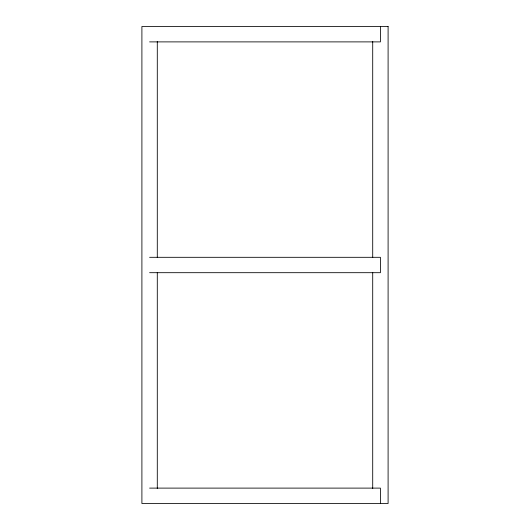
<?xml version="1.0" encoding="UTF-8"?>
<svg xmlns="http://www.w3.org/2000/svg" width="530" height="530" viewBox="0 0 530 530"><rect width="100%" height="100%" fill="white"/><g stroke="black" fill="none" stroke-linecap="round" stroke-linejoin="round"><path stroke-width="0.79" d="M149.599 41.89L380.401 41.89L380.401 26.5M149.599 257.308L380.401 257.308L380.401 272.692L149.599 272.692M149.599 488.11L380.401 488.11L380.401 503.5M372.709 41.406L372.709 257.547M372.709 272.453L372.709 488.594M157.291 41.406L157.291 257.547M157.291 272.453L157.291 488.594M388.099 26.5L141.901 26.5L141.901 503.5L388.099 503.5L388.099 26.5"/></g></svg>
